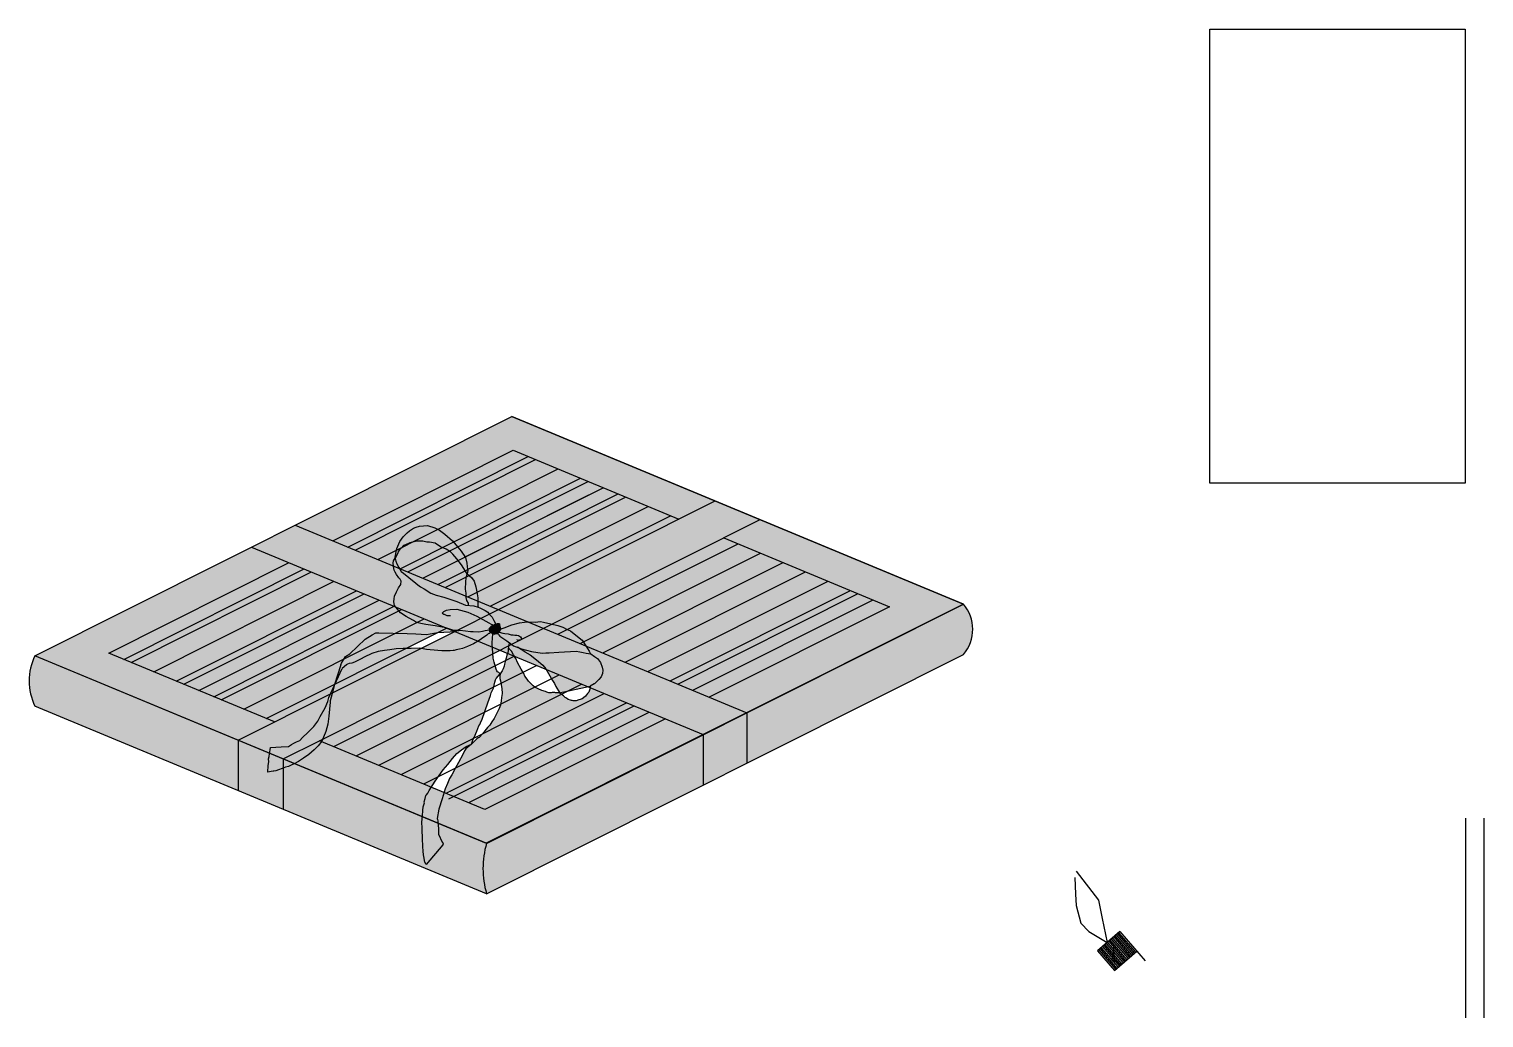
# Model space of a CAD drawing. Header units: millimetres. Extents: x -88727164121 to 1409438023, y -488056698 to 235964078476.
# Drawn here: x -109485186 to -109444581, y 8728199837 to 8728227441 of the extents above; entities that cross this region are included whole.
import ezdxf

# ---------------------------------------------------------------- set-up
doc = ezdxf.new("R2010")
doc.units = ezdxf.units.MM
doc.header["$MEASUREMENT"] = 0
picture_1 = doc.add_image_def('image1.jpeg', size_in_pixel=(736, 1308))

# ---------------------------------------------------------------- blocks, each defined once
blk = doc.blocks.new('bantik')
at = {"color": 18, "true_color": 0x000000}
for p, q in [((-26.07, 151.67), (-26.62, 151.37)), ((-25.81, 151.85), (-26.07, 151.67)), ((-25.7, 151.94), (-25.81, 151.85)), ((-24.9, 152.41), (-25.7, 151.94)), ((-23.85, 152.54), (-24.9, 152.41)), ((-22.92, 152.8), (-23.85, 152.54)), ((-22.06, 152.92), (-22.92, 152.8)), ((-21.55, 152.85), (-22.06, 152.92)), ((-20.53, 152.71), (-21.55, 152.85)), ((-19.33, 152.44), (-20.53, 152.71)), ((-17.71, 151.92), (-19.33, 152.44)), ((-28.44, 149.13), (-28.6, 148.82)), ((-28.11, 149.84), (-28.44, 149.13)), ((-27.37, 150.76), (-28.11, 149.84)), ((-26.62, 151.37), (-27.37, 150.76)), ((-5.62, 149.06), (-5.33, 149.21)), ((-5.33, 149.21), (-5.11, 149.41)), ((-5.11, 149.41), (-4.85, 149.54)), ((-4.85, 149.54), (-4.48, 149.58)), ((-4.48, 149.58), (-4.21, 149.48)), ((-4.23, 149.09), (-4.32, 149)), ((-4.15, 149.18), (-4.23, 149.09)), ((-4.21, 149.48), (-4.14, 149.38)), ((-4.12, 149.26), (-4.15, 149.18)), ((-4.14, 149.38), (-4.12, 149.26)), ((6.17, 146.63), (9.38, 150.69)), ((-28.62, 148.33), (-28.64, 147.86)), ((-28.64, 147.86), (-28.63, 147.53)), ((-28.63, 147.53), (-28.53, 147.29)), ((-28.6, 148.82), (-28.62, 148.33)), ((-28.53, 147.29), (-28.3, 146.25)), ((-18.21, 146.58), (-16.12, 147.36)), ((-16.12, 147.36), (-14.63, 147.81)), ((-14.63, 147.81), (-13.56, 148.6)), ((-13.56, 148.6), (-12.85, 148.91)), ((-8.71, 146.76), (-8.77, 146.71)), ((-8.69, 146.8), (-8.71, 146.76)), ((-8.68, 147.02), (-8.69, 146.98)), ((-8.69, 146.98), (-8.69, 146.86)), ((-8.69, 146.86), (-8.69, 146.8)), ((-8.65, 147.03), (-8.68, 147.02)), ((-8.46, 147.05), (-8.65, 147.03)), ((-8.37, 147.05), (-8.46, 147.05)), ((-8.3, 147.05), (-8.37, 147.05)), ((-8.25, 147.05), (-8.3, 147.05)), ((-8.25, 147.05), (-8, 147.25)), ((-8.23, 147.04), (-8.25, 147.05)), ((-8.22, 147.02), (-8.23, 147.04)), ((-8.09, 146.86), (-8.22, 147.02)), ((-7.96, 146.68), (-8.09, 146.86)), ((-7.61, 147.94), (-7.07, 148.24)), ((-7.07, 148.24), (-6.78, 148.41)), ((-6.78, 148.41), (-6.31, 148.67)), ((-6.31, 148.67), (-5.87, 148.87)), ((-5.87, 148.87), (-5.62, 149.06)), ((-4.57, 148.86), (-4.62, 148.89)), ((-4.52, 148.88), (-4.57, 148.86)), ((-4.4, 148.91), (-4.52, 148.88)), ((-4.32, 149), (-4.4, 148.91)), ((-2.37, 148.18), (-3.76, 147.97)), ((-28.3, 146.25), (-28.15, 146.2)), ((-28.15, 146.2), (-27.93, 146.05)), ((-27.93, 146.05), (-27.54, 145.82)), ((-27.54, 145.82), (-26.91, 145.59)), ((-26.91, 145.59), (-26.63, 145.49)), ((-26.63, 145.49), (-26.17, 145.34)), ((-26.17, 145.34), (-25.72, 145.38)), ((-25.72, 145.38), (-24.59, 145.39)), ((-24.59, 145.39), (-23.17, 145.4)), ((-23.17, 145.4), (-22.7, 145.4)), ((-22.7, 145.4), (-22.2, 145.41)), ((-22.2, 145.41), (-21.54, 145.56)), ((-21.54, 145.56), (-20.23, 145.69)), ((-20.23, 145.69), (-19.35, 146)), ((-19.35, 146), (-18.21, 146.58)), ((-9.25, 144.81), (-9.63, 143.8)), ((-9.14, 145.27), (-9.25, 144.81)), ((-8.89, 146.3), (-9.14, 145.27)), ((-8.83, 146.61), (-8.89, 146.3)), ((-8.77, 146.71), (-8.83, 146.61)), ((-7.26, 145.75), (-7.96, 146.68)), ((-6.8, 145.26), (-7.26, 145.75)), ((-5.68, 144.08), (-6.8, 145.26)), ((-15.29, 141.48), (-13.8, 142.9)), ((-13.8, 142.9), (-12.84, 143.98)), ((-10.5, 142.09), (-10.8, 141.71)), ((-10.08, 142.88), (-10.5, 142.09)), ((-9.87, 143.31), (-10.08, 142.88)), ((-9.63, 143.8), (-9.87, 143.31)), ((-5.14, 143.71), (-5.68, 144.08)), ((-4.16, 143.04), (-5.14, 143.71)), ((-3.17, 141.84), (-3.19, 142.85)), ((-17.86, 139.08), (-16.46, 140.12)), ((-16.46, 140.12), (-15.29, 141.48)), ((-12.84, 139.64), (-13.39, 139.24)), ((-12.21, 140.18), (-12.84, 139.64)), ((-11.81, 140.54), (-12.21, 140.18)), ((-11.48, 140.85), (-11.81, 140.54)), ((-11.35, 141), (-11.48, 140.85)), ((-11.17, 141.24), (-11.35, 141)), ((-10.8, 141.71), (-11.17, 141.24)), ((-22.63, 135.34), (-19, 138.19)), ((-19, 138.19), (-17.86, 139.08)), ((-15.87, 137.68), (-16.93, 136.77)), ((-14.9, 138.2), (-15.87, 137.68)), ((-13.39, 139.24), (-14.9, 138.2)), ((-23.23, 134.39), (-22.98, 135.01)), ((-22.98, 135.01), (-22.63, 135.34)), ((-18.78, 135.12), (-19.47, 134.38)), ((-17.91, 135.93), (-18.78, 135.12)), ((-16.93, 136.77), (-17.91, 135.93)), ((-24.05, 129.7), (-23.66, 133.11)), ((-23.66, 133.11), (-23.23, 134.39)), ((-20.73, 132.96), (-21.3, 132.02)), ((-20.06, 133.75), (-20.73, 132.96)), ((-19.47, 134.38), (-20.06, 133.75)), ((-22.13, 130.25), (-22.3, 129.79)), ((-21.93, 130.78), (-22.13, 130.25)), ((-21.3, 132.02), (-21.93, 130.78)), ((-24.31, 128.88), (-24.05, 129.7)), ((-24.11, 127.64), (-24.31, 128.88)), ((-23.35, 127.98), (-23.48, 127.05)), ((-23.33, 128.04), (-23.35, 127.98)), ((-23.27, 128.14), (-23.33, 128.04)), ((-23.09, 128.42), (-23.27, 128.14)), ((-22.82, 128.76), (-23.09, 128.42)), ((-22.61, 129.14), (-22.82, 128.76)), ((-22.3, 129.79), (-22.61, 129.14)), ((-24.03, 127.41), (-24.11, 127.64)), ((-24.03, 127.41), (-22.77, 124.28)), ((-22.12, 122.04), (-23.48, 127.05)), ((-22.77, 124.28), (-22.19, 123.06)), ((-22.19, 123.06), (-22.13, 122.92)), ((-22.13, 122.92), (-21.61, 121.8)), ((-21.84, 121.46), (-22.12, 122.04)), ((-21.52, 120.38), (-21.84, 121.46)), ((-21.61, 121.8), (-21.51, 121.66)), ((-21.51, 121.66), (-21.47, 121.59)), ((-21.47, 121.59), (-20.18, 119.69)), ((-21.22, 118.81), (-21.52, 120.38)), ((-21.03, 117.93), (-21.22, 118.81)), ((-20.18, 119.69), (-19.47, 118.65)), ((-19.47, 118.65), (-18.93, 117.49)), ((-21.11, 115.52), (-20.99, 116.86)), ((-20.99, 116.86), (-21.03, 117.93)), ((-18.93, 117.49), (-18.46, 115.87)), ((-21.55, 113.13), (-21.28, 113.66)), ((-21.28, 113.66), (-21.22, 114.31)), ((-21.22, 114.31), (-21.11, 115.52)), ((-18.5, 114), (-18.69, 112.82)), ((-18.41, 114.89), (-18.5, 114)), ((-18.46, 115.87), (-18.41, 114.89)), ((-22.95, 110.92), (-22.09, 111.73)), ((-22.09, 111.73), (-21.89, 112.31)), ((-21.89, 112.31), (-21.74, 112.73)), ((-21.74, 112.73), (-21.55, 113.13)), ((-18.99, 111.84), (-19.25, 110.88)), ((-18.69, 112.82), (-18.99, 111.84)), ((-24.21, 109.73), (-22.95, 110.92)), ((-24, 109.4), (-24.21, 109.73)), ((-23.67, 108.86), (-24, 109.4)), ((-23.42, 108.49), (-23.67, 108.86)), ((-19.96, 109.22), (-20.28, 108.83)), ((-19.76, 109.78), (-19.96, 109.22)), ((-19.55, 110.17), (-19.76, 109.78)), ((-19.25, 110.88), (-19.55, 110.17)), ((-23.27, 108.11), (-23.42, 108.49)), ((-22.92, 107.8), (-23.27, 108.11)), ((-22.62, 107.25), (-22.92, 107.8)), ((-21.97, 106.38), (-22.62, 107.25)), ((-21.62, 106.78), (-21.97, 106.38)), ((-21.38, 107.05), (-21.62, 106.78)), ((-21.31, 107.14), (-21.38, 107.05)), ((-21.12, 107.36), (-21.31, 107.14)), ((-20.89, 107.75), (-21.12, 107.36)), ((-20.57, 108.33), (-20.89, 107.75)), ((-20.28, 108.83), (-20.57, 108.33))]:
    blk.add_line(p, q, dxfattribs=at)
for points in [[(-9.1, 147.17), (-9.51, 146.67), (-9.81, 146.31), (-10.19, 145.85), (-10.9, 145.29), (-11.24, 145.03), (-11.95, 144.6), (-12.75, 144.06), (-13.46, 143.44), (-14.73, 142.95), (-16.32, 142.08), (-17.6, 141.27), (-18.33, 140.9), (-18.99, 140.56), (-19.56, 140.46), (-20.31, 140.33), (-20.89, 140.22), (-21.99, 140.12), (-23.5, 140.39), (-23.96, 140.75), (-24.23, 141.19), (-24.44, 141.56), (-24.65, 142.32), (-24.84, 143.01), (-24.88, 143.7), (-25.16, 144.13), (-25.39, 144.23), (-25.52, 144.29), (-25.82, 144.32), (-26.49, 144.46), (-26.88, 144.59), (-27.19, 144.79), (-27.46, 144.95), (-27.7, 145.19), (-28.07, 145.54), (-28.25, 145.89), (-28.29, 146.18), (-28.3, 146.25), (-29.14, 147.77), (-29.48, 148.94), (-29.57, 149.88), (-29.47, 150.8), (-29.39, 151.26), (-29.16, 152.04), (-28.94, 152.47), (-28.59, 152.91), (-27.69, 153.84), (-26.52, 154.3), (-25.69, 154.5), (-24.62, 154.57), (-22.99, 154.53), (-21.67, 154.29), (-20.82, 154.13), (-19.62, 153.75), (-18.85, 153.21), (-18.44, 152.82), (-18.13, 152.53), (-17.97, 152.37), (-17.71, 151.92), (-16.79, 151.93), (-16.07, 151.73), (-15.24, 151.19), (-14.62, 150.69), (-13.87, 150.02), (-13.55, 149.65), (-13.28, 149.34), (-13.02, 149.04), (-12.85, 148.91), (-12.58, 149), (-12.13, 149.1), (-11.65, 149.18), (-11.15, 149.26), (-10.74, 149.14), (-10.28, 149.1), (-10.06, 149.08), (-9.75, 148.97), (-9.51, 148.86), (-9.11, 148.69), (-8.95, 148.54), (-8.93, 148.65), (-8.78, 148.83), (-8.7, 148.91), (-8.56, 149), (-8.45, 149), (-8.32, 148.89), (-8, 148.64), (-7.85, 148.53), (-7.8, 148.5), (-7.76, 148.48), (-7.73, 148.48), (-7.62, 148.74), (-7.47, 148.99), (-6.8, 150.2), (-6.07, 151.26), (-5.49, 151.86), (-5.01, 152.34), (-4.2, 152.95), (-3.61, 153.59), (-3.16, 153.82), (-2.05, 154.37), (-0.99, 154.91), (-0.17, 155.2), (0.57, 155.38), (1.16, 155.53), (2.61, 155.57), (3.59, 155.59), (4.63, 155.26), (5.58, 154.95), (5.82, 154.84), (5.92, 154.79), (6.06, 154.77), (6.82, 154.84), (7.43, 154.9), (8.2, 154.7), (8.91, 154.3), (9.27, 154), (9.58, 153.56), (9.77, 152.99), (9.75, 152.42), (9.74, 152.02), (9.68, 151.8), (9.69, 151.63), (9.69, 151.56), (9.68, 151.54), (9.68, 151.52), (9.64, 151.43), (9.62, 151.37), (9.38, 150.69), (9.45, 150.53), (9.61, 150.27), (9.7, 150.13), (9.79, 149.78), (9.81, 149.49), (9.81, 148.92), (9.75, 148.54), (9.66, 148.27), (9.5, 147.97), (9.4, 147.79), (9.11, 147.39), (8.77, 147.1), (8.63, 147), (8.52, 146.91), (8.36, 146.87), (7.99, 146.74), (7.65, 146.7), (7.43, 146.68), (7.04, 146.66), (6.78, 146.69), (6.43, 146.67), (6.31, 146.66), (6.21, 146.68), (6.13, 146.58), (6.01, 146.49), (5.87, 146.37), (5.73, 146.26), (5.61, 146.2), (5.51, 146.12), (5.29, 145.92), (5.15, 145.78), (5.03, 145.66), (4.86, 145.54), (4.58, 145.42), (4.33, 145.34), (3.8, 145.09), (3.17, 144.92), (2.55, 144.81), (2.18, 144.79), (1.66, 144.84), (1.14, 144.87), (0.74, 144.98), (0.16, 145.13), (-0.25, 145.33), (-0.73, 145.52), (-1.05, 145.62), (-2.17, 146.08), (-2.83, 146.41), (-3.48, 146.62), (-4.12, 146.83), (-4.57, 146.93), (-4.61, 146.94), (-4.63, 146.94), (-4.65, 146.93), (-4.68, 146.89), (-4.72, 146.88), (-4.74, 146.83), (-4.71, 146.77), (-4.6, 146.58), (-4.41, 146.25), (-4.25, 145.88), (-4.04, 145.41), (-3.83, 144.93), (-3.63, 144.52), (-3.48, 144.22), (-3.31, 143.77), (-3.24, 143.44), (-3.19, 142.85), (-2.98, 142.54), (-2.9, 142.41), (-2.8, 142.3), (-2.71, 142.21), (-2.42, 141.99), (-1.43, 141.2), (-0.87, 140.62), (-0.53, 140.05), (-0.25, 139.59), (0.13, 138.97), (0.29, 138.41), (0.51, 137.7), (0.73, 136.64), (0.81, 135.99), (0.88, 135.38), (0.86, 134.81), (0.86, 133.5), (0.83, 132.73), (0.76, 132.54), (0.7, 132.3), (0.57, 131.06), (0.38, 129.89), (0.4, 129.51), (0.56, 128.89), (0.84, 127.44), (1.05, 126.35), (1.28, 125.19), (1.41, 124.51), (1.68, 123.66), (1.94, 122.76), (2.63, 121.18), (3.26, 119.56), (4.01, 118.22), (4.16, 118.09), (4.35, 118.01), (4.77, 117.59), (5.33, 116.96), (5.84, 116.39), (7.12, 115.78), (7.39, 115.71), (7.46, 115.69), (7.43, 115.57), (7.46, 115.49), (7.46, 111.3)], [(-7.53, 147.61), (-7.13, 147.55), (-5.76, 147.65), (-4.76, 147.72), (-4.41, 147.75), (-3.1, 148.19), (-2.36, 148.53), (-1.56, 148.91), (-0.09, 149.82), (0.35, 150.21), (0.78, 150.59), (1.89, 151.66), (3.97, 153.58), (4.5, 153.88), (4.96, 154.14), (5.4, 154.39), (6.06, 154.77)], [(-17.71, 151.92), (-17.64, 151.68), (-17.55, 151.46), (-17.43, 151.27), (-17.09, 150.72), (-16.35, 149.77), (-15.86, 149.32), (-15.42, 148.82), (-14.99, 148.52), (-14.56, 148.35), (-14.28, 148.07)], [(-15.4, 144.94), (-15.66, 144.74), (-15.85, 144.6), (-16.29, 144.46), (-16.39, 144.42), (-16.56, 144.37), (-16.73, 144.42), (-16.67, 144.77), (-16.49, 145.23), (-16.12, 145.69), (-15.32, 146.4), (-13.64, 147.16), (-12.1, 147.6), (-11.01, 147.82), (-9.87, 148.05), (-9.49, 148.12), (-9.31, 148.16), (-9.15, 148)], [(-9.15, 148), (-9.2, 147.74), (-9.26, 147.38), (-9.18, 147.2), (-9.1, 147.17), (-8.89, 147.04), (-8.68, 147.02)], [(-9.15, 148), (-8.95, 148.54)], [(-7.76, 148.48), (-7.61, 147.94), (-7.63, 147.71), (-7.7, 147.57), (-7.81, 147.43), (-7.95, 147.34), (-7.98, 147.27), (-8, 147.25)], [(-4.73, 146.85), (-5.26, 147.69)], [(-2.37, 148.18), (-1.42, 148.33), (-0.1, 148.37), (1.27, 148.4), (2, 148.22), (2.84, 147.94), (4.07, 147.45), (4.63, 147.28), (5.11, 147.07), (6.21, 146.68)], [(-3.19, 142.85), (-3.47, 142.86), (-3.58, 142.85), (-3.72, 142.84), (-3.87, 142.88), (-4.16, 143.04)], [(7.46, 111.3), (7.46, 111.3), (7, 111.46), (6.77, 111.64), (6.5, 111.9), (6.11, 112.23), (5.68, 112.68), (5.13, 113.22), (4.99, 113.36), (4.41, 114.01), (3.12, 115.43), (2.48, 116.14), (1.88, 117.02), (1.39, 117.73), (1.05, 118.23), (0.8, 118.81), (0.68, 118.94), (0.43, 119.46), (0.21, 119.93), (0.19, 120.05), (0.21, 120.38), (0.12, 120.87), (0.01, 121.6), (-0.05, 121.95), (-0.14, 122.66), (-0.21, 123.8), (-0.28, 124.93), (-0.29, 126.08), (-0.31, 127.27), (-0.32, 128.38), (-0.07, 129.31), (0.15, 130.23), (0.57, 131.06), (0.25, 131.84), (0.2, 132.18), (-0.13, 133.24), (-0.39, 134.12), (-0.47, 134.4), (-0.53, 134.68), (-0.73, 135.31), (-1.71, 137.95), (-2.13, 139.1), (-2.3, 139.55), (-2.52, 140.34), (-2.98, 141.26), (-3.1, 141.6), (-3.17, 141.84)]]:
    blk.add_lwpolyline(points, dxfattribs=at)
blk = doc.blocks.new('bant1')
h = blk.add_hatch(color=256)
h.dxf.hatch_style = 1
h.set_gradient(color1=(242, 103, 34), color2=(248, 153, 30), name='INVCURVED')
h.paths.add_polyline_path([(54.34, 1.57), (53.52, 1.69), (52.57, 1.79), (52.44, 1.79), (51.01, 1.57), (48.96, 1.43), (47.19, 1.14), (45.44, 1.23), (44, 1.27), (39.39, 1.41), (38.91, 1.38), (38.32, 1.07), (37.17, 0.35), (34.69, -2.01), (33.97, -2.48), (33.32, -3.56), (33.24, -3.79), (32.21, -7), (32.16, -7.2), (33.43, -4.42), (34.18, -3.74), (34.61, -3.62), (35.03, -3.52), (35.43, -3.37), (36.1, -3.07), (36.52, -2.82), (37.01, -2.54), (38.29, -2), (39.33, -1.64), (40.34, -1.45), (41.2, -1.35), (42.2, -1.22), (43.39, -1.15), (44.68, -1.14), (46.08, -1.12), (47.16, -1.34), (48.99, -1.51), (49.66, -1.55), (50.49, -1.54), (51.03, -1.51), (51.48, -1.49), (51.68, -1.46), (51.97, -1.39), (52.55, -1.26), (53.03, -1.16), (53.86, -0.83), (54.3, -0.64), (54.8, -0.41), (55.73, 0.12), (56.11, 0.41), (56.96, 1.04), (57.25, 1.27), (57.4, 1.28), (57.43, 1.3), (57.47, 1.34), (57.57, 1.47), (57.43, 1.61), (57.35, 1.84), (56.72, 1.72), (56.26, 1.64), (55.67, 1.52), (54.77, 1.55)])
h.paths.add_polyline_path([(58.35, 2.79), (58.32, 3.02), (58, 3.64), (57.84, 3.92), (57.68, 4.08), (57.35, 4.4), (57.12, 4.76), (56.69, 5.01), (56.26, 5.26), (55.85, 5.48), (55.59, 5.58), (54.84, 5.79), (53.51, 5.87), (52.09, 6.48), (49.97, 7.22), (48.73, 7.5), (47.85, 7.82), (46.76, 8.57), (46.16, 8.87), (45.77, 9.19), (45.41, 9.48), (44.31, 10.38), (43.44, 11.1), (43.07, 11.36), (42.81, 11.77), (42.66, 12.02), (42.32, 12.61), (42.16, 13.03), (42.1, 13.29), (42.01, 13.42), (41.83, 13.12), (41.74, 12.73), (41.79, 12.22), (41.83, 11.89), (41.93, 11.59), (42.04, 11.24), (42.26, 10.89), (42.68, 10.35), (42.9, 10.14), (42.96, 10.01), (43.07, 9.78), (43.01, 9.28), (42.6, 8.72), (42.3, 8.07), (41.97, 7.35), (41.91, 6.93), (41.83, 6.41), (41.95, 5.84), (42.94, 4.68), (43.84, 4.05), (44.37, 3.76), (45.02, 3.38), (45.53, 3.09), (46.25, 2.93), (47.05, 2.75), (48.55, 2.55), (50.32, 2.2), (51.62, 1.77), (52.57, 1.79), (53.52, 1.69), (54.34, 1.57), (54.77, 1.55), (55.67, 1.52), (56.26, 1.64), (56.72, 1.72), (57.29, 1.83), (57.37, 2.1), (57.64, 2.34), (57.84, 2.51)])
h.paths.add_polyline_path([(47.34, 18.86), (46.05, 18.73), (45.5, 18.61), (45.05, 18.42), (44.38, 17.97), (44.02, 17.67), (43.37, 17.02), (42.82, 16.25), (42.34, 15.12), (42.01, 13.42), (42.5, 14.36), (42.58, 14.61), (42.78, 14.87), (43.1, 15.22), (43.43, 15.58), (43.75, 15.73), (44.46, 16.06), (45.62, 16.29), (46.58, 16.28), (47.2, 16.16), (47.52, 16.13), (47.65, 16.13), (48.56, 15.98), (49.46, 15.4), (50.34, 15.01), (51.08, 14.56), (51.42, 14.18), (52.12, 13.41), (52.87, 12.44), (53.78, 11.01), (53.87, 11.51), (53.85, 11.74), (53.8, 12.16), (53.73, 12.72), (53.48, 13.64), (52.8, 14.7), (52.25, 15.36), (51.39, 16.39), (50.17, 17.46), (49.29, 18.09), (48.53, 18.47)])
h.paths.add_polyline_path([(53.54, 7.83), (53.56, 7.16), (53.69, 6.65), (53.92, 6.24), (53.95, 5.85), (54.84, 5.79), (55.59, 5.58), (55.54, 5.79), (55.53, 6.18), (55.53, 6.6), (55.51, 7.08), (55.36, 8.08), (55.21, 8.86), (54.92, 9.8), (54.5, 10.42), (53.78, 11.01), (53.68, 10.77), (53.61, 10.55), (53.57, 10.32), (53.49, 9.68), (53.44, 8.48)], flags=17)
h.paths.add_polyline_path([(61.23, 1.07), (61.56, 1), (62.04, 1.01), (62.44, 0.74), (62.63, 0.43), (62.5, 0.23), (62.32, 0.2), (62.2, 0.19), (61.95, 0.15), (61.92, 0.24), (62.08, 0.17), (62.45, 0.22), (62.52, 0.26), (62.58, 0.36), (62.59, 0.49), (62.44, 0.74), (62.14, 0.94), (61.86, 1.01), (61.56, 1), (61.23, 1.07), (60.93, 1.08), (60.47, 1.21), (59.93, 1.31), (59.6, 1.37), (59, 1.48), (58.77, 1.25), (59.11, 0.88), (60.23, 0.07), (61.04, -0.51), (61.33, -0.71), (62.62, -1.22), (63.41, -1.42), (64.26, -1.65), (65.97, -1.89), (66.56, -1.87), (67.14, -1.85), (68.67, -1.74), (71.5, -1.59), (72.1, -1.7), (72.62, -1.8), (73.12, -1.89), (73.81, -2.01), (73.62, -1.57), (73.09, -0.73), (72.5, 0.2), (71.73, 0.8), (70.6, 1.7), (70.04, 1.97), (69.35, 2.3), (68.54, 2.59), (67.38, 2.87), (66.18, 3.15), (65.69, 3.27), (64.82, 3.15), (63.81, 3.2), (63.13, 3.13), (62.3, 3.05), (61.07, 2.7), (59.77, 2.2), (59.5, 2.1), (59.21, 1.96), (59, 1.48), (59.6, 1.37), (59.93, 1.31), (60.47, 1.21), (60.93, 1.08)])
h.paths.add_polyline_path([(66.56, -4.45), (66.11, -3.85), (65.04, -3), (64, -2.18), (63.17, -1.69), (61.97, -0.96), (61.33, -0.71), (61.04, -0.51), (60.64, -0.22), (60.51, -1.2), (60.61, -1.13), (60.97, -1.6), (61.32, -2.17), (61.69, -2.76), (61.98, -3.43), (62.55, -4.49), (62.73, -4.78), (62.98, -5.23), (63.16, -5.65), (63.51, -6.13), (63.76, -6.48), (64.13, -6.83), (64.5, -7.21), (64.79, -7.43), (65.35, -7.75), (65.94, -8.01), (66.5, -8.16), (66.74, -8.26), (67.04, -8.35), (67.25, -8.36), (67.42, -8.35), (67.61, -8.32), (68, -8.31), (68.17, -8.35), (68.35, -8.35), (68.81, -8.33), (68.21, -7.33), (67.98, -6.86), (67.66, -6.37), (67.02, -5.2)])
h.paths.add_polyline_path([(71.05, -9.65), (71.49, -9.64), (71.97, -9.52), (72.17, -9.44), (72.47, -9.32), (72.71, -9.17), (73.01, -8.91), (73.37, -8.47), (73.54, -8.24), (73.7, -7.91), (73.72, -7.75), (73.78, -7.29), (68.81, -8.33), (68.81, -8.33), (68.87, -8.41), (69.25, -8.69), (69.43, -8.88), (69.74, -9.12), (69.93, -9.24), (70.21, -9.43), (70.78, -9.63)])
h.paths.add_polyline_path([(59.31, -9.65), (59.39, -9.12), (59.49, -8.46), (59.43, -7.65), (59.18, -6.41), (59.06, -5.89), (59.09, -5.63), (59.14, -5.26), (58.51, -6.05), (58.4, -6.28), (58.27, -6.62), (58.04, -7.62), (57.71, -8.37), (57.55, -8.82), (57.14, -9.97), (56.19, -12.63), (55.95, -13.24), (55.82, -13.5), (55.7, -13.76), (55.34, -14.6), (54.91, -15.62), (54.73, -15.93), (54.48, -16.72), (55.47, -15.76), (55.74, -15.61), (56.26, -15.03), (57.1, -14.03), (57.48, -13.6), (57.82, -13.09), (58.17, -12.54), (58.68, -11.59), (58.97, -10.9), (59.2, -10.36)])
h.paths.add_polyline_path([(47.36, -24.7), (47.14, -24.94), (47.07, -25.05), (46.95, -25.55), (46.81, -26.11), (46.82, -26.29), (46.64, -26.89), (46.58, -27.5), (46.5, -28.35), (46.4, -29.42), (46.44, -30.37), (46.52, -32.29), (46.54, -33.15), (46.56, -33.35), (46.64, -34.12), (46.69, -34.74), (46.77, -35.25), (46.82, -35.61), (46.88, -35.9), (47.13, -36.32), (49.81, -33.1), (49.88, -32.87), (49.73, -32.66), (49.14, -31.37), (49.11, -30.61), (49.08, -29.77), (49.03, -29.17), (48.89, -28.9), (49.19, -27.29), (49.74, -25.63), (50.22, -23.98), (50.6, -23.12), (50.93, -22.3), (51.27, -21.69), (51.83, -20.66), (52.37, -19.68), (53.08, -18.39), (53.36, -17.81), (53.58, -17.5), (54.48, -16.72), (53.62, -17.1), (52.86, -17.66), (52.08, -18.21), (51.38, -19.08), (50.63, -20), (49.91, -20.89), (49.24, -21.81), (48.56, -22.72), (48.17, -23.33), (47.99, -23.63), (47.61, -24.27)])
at = {"true_color": 0xcd6928}
h = blk.add_hatch(color=32, dxfattribs=at)
h.dxf.hatch_style = 1
h.paths.add_polyline_path([(42.82, 16.25), (42.34, 15.12), (42.01, 13.42), (42.5, 14.36), (42.58, 14.61), (42.78, 14.87), (43.1, 15.22), (43.43, 15.58), (43.75, 15.73), (44.46, 16.06), (45.62, 16.29), (46.58, 16.28), (47.2, 16.16), (47.52, 16.13), (47.65, 16.13), (48.56, 15.98), (49.46, 15.4), (50.34, 15.01), (51.08, 14.56), (51.42, 14.18), (52.12, 13.41), (52.87, 12.44), (53.78, 11.01), (53.87, 11.51), (53.85, 11.74), (53.8, 12.16), (53.73, 12.72), (53.48, 13.64), (52.8, 14.7), (52.25, 15.36), (51.39, 16.39), (50.17, 17.46), (49.29, 18.09), (48.53, 18.47), (47.34, 18.86), (46.05, 18.73), (45.5, 18.61), (45.05, 18.42), (44.38, 17.97), (44.02, 17.67), (43.37, 17.02)])
at = {"true_color": 0xf26722}
h = blk.add_hatch(color=30, dxfattribs=at)
h.dxf.hatch_style = 1
h.paths.add_polyline_path([(59.15, 2.27), (59.01, 2.85), (58.94, 2.9), (58.78, 2.92), (58.67, 2.91), (58.43, 2.87), (58.35, 2.79), (57.84, 2.51), (57.64, 2.34), (57.37, 2.1), (57.32, 1.93), (57.43, 1.61), (57.54, 1.5), (57.97, 1.21), (58.25, 1.2), (58.28, 1.21), (58.35, 1.23), (58.51, 1.22), (58.69, 1.25), (58.83, 1.32), (59, 1.48), (59.22, 1.97)])
at = {"rotation": 320.2143041761614}
blk.add_blockref('bantik', (-29.83, -117.07), dxfattribs=at)

msp = doc.modelspace()

# ---------------------------------------------------------------- hatches: boundary and pattern name
h = msp.add_hatch(color=256)
h.dxf.hatch_style = 1
h.set_gradient(color1=(173, 221, 247), name='INVCYLINDER')
h.paths.add_polyline_path([(-109474593.3, 8728205414.8), (-109474583.4, 8728205518.4), (-109474559.2, 8728205599.7), (-109477813.3, 8728206951.6), (-109477927.4, 8728206875.9), (-109478067.8, 8728206778.5), (-109478093.1, 8728206765.3), (-109478093.1, 8728205660.6), (-109474576.5, 8728204199.6), (-109474582.6, 8728204278), (-109474596.1, 8728204410.2), (-109474599.5, 8728204443.7), (-109474603.4, 8728204592.6), (-109474617.4, 8728204921.8), (-109474624.3, 8728205085.2), (-109474607.4, 8728205268.1)])
h.paths.add_polyline_path([(-109474158.9, 8728206362.4), (-109477080.1, 8728207576), (-109477382.3, 8728207424.4), (-109477414.9, 8728207350.1), (-109477515.9, 8728207215.4), (-109477626.5, 8728207106.7), (-109477781.7, 8728206972.5), (-109477813.3, 8728206951.6), (-109474559.2, 8728205599.7), (-109474552.4, 8728205622.5), (-109474553.5, 8728205652.8), (-109474529.9, 8728205748.1), (-109474508.5, 8728205834.5), (-109474497.3, 8728205852.6), (-109474459.2, 8728205894.5), (-109474416.4, 8728205968.5), (-109474351.5, 8728206077.3), (-109474320.5, 8728206129.3), (-109474253.7, 8728206233.5)])
h.paths.add_polyline_path([(-109466371, 8728206337.8), (-109466371, 8728207745), (-109472419.1, 8728204710.6, 0.1409073), (-109472419.1, 8728203303.4)])
h.paths.add_polyline_path([(-109466377.1, 8728207747.6), (-109467424.3, 8728208182.6), (-109472463.7, 8728205658.2), (-109473872.1, 8728206243.3), (-109473903.6, 8728206165.5), (-109473969.6, 8728206017.7), (-109474051.9, 8728205734.5), (-109474146.2, 8728205450), (-109474150, 8728205429.6), (-109472430.4, 8728204715.2)])
h.paths.add_polyline_path([(-109472419.1, 8728204710.6), (-109474150, 8728205429.6), (-109474194.2, 8728205191.3), (-109474188.9, 8728205157.9), (-109474173, 8728205127.9), (-109474163.6, 8728205024.8), (-109474158.7, 8728204880.8), (-109474154.3, 8728204749.4), (-109474052.9, 8728204528.5), (-109474024.4, 8728204489.7), (-109474017.4, 8728204480.1), (-109474034.4, 8728204467.7), (-109474039.2, 8728204452.5), (-109474333.8, 8728204098.8), (-109472419.1, 8728203303.4, -0.1409073)])
h.paths.add_polyline_path([(-109479349, 8728207589.5), (-109485023, 8728209946.8, 0.2322831), (-109485023, 8728208539.5), (-109479349, 8728206182.3)])
h.paths.add_polyline_path([(-109482963.4, 8728210020.2), (-109477928.3, 8728212546.4), (-109478974.9, 8728212981.2), (-109485023, 8728209946.8), (-109479349, 8728207589.5), (-109478336, 8728208097.8)])
h.paths.add_polyline_path([(-109471677.5, 8728215682.6), (-109467050.2, 8728213760.2), (-109466037.2, 8728214268.4), (-109471711.1, 8728216625.6), (-109477759.3, 8728213591.1), (-109476712.7, 8728213156.3)])
h.paths.add_polyline_path([(-109464781.2, 8728213746.6), (-109465794.2, 8728213238.4), (-109461168.3, 8728211316.6), (-109466207.7, 8728208792.1), (-109465160.5, 8728208357.1), (-109459107.2, 8728211389.4)])
h.paths.add_polyline_path([(-109459107.2, 8728209982.2, 0.3674795), (-109459107.2, 8728211389.4), (-109465155.4, 8728208354.9), (-109465155.4, 8728206947.7)])
at = {"true_color": 0x136734}
h = msp.add_hatch(color=116, dxfattribs=at)
h.dxf.hatch_style = 1
h.paths.add_polyline_path([(-109471258.9, 8728215508.6), (-109471677.5, 8728215682.6), (-109476712.7, 8728213156.3), (-109476294, 8728212982.4)])
h.paths.add_polyline_path([(-109477509.6, 8728212372.5), (-109477928.3, 8728212546.4), (-109482963.4, 8728210020.2), (-109482544.7, 8728209846.3)])
h = msp.add_hatch(color=6)
h.dxf.hatch_style = 1
h.paths.add_polyline_path([(-109471049.5, 8728215421.7), (-109471258.9, 8728215508.6), (-109476294, 8728212982.4), (-109476084.7, 8728212895.4)])
h.paths.add_polyline_path([(-109477300.3, 8728212285.5), (-109477509.6, 8728212372.5), (-109482544.7, 8728209846.3), (-109482335.4, 8728209759.3)])
at = {"true_color": 0x939598}
h = msp.add_hatch(color=252, dxfattribs=at)
h.dxf.hatch_style = 1
h.paths.add_polyline_path([(-109476672.3, 8728212024.7), (-109477300.3, 8728212285.5), (-109482335.4, 8728209759.3), (-109481707.4, 8728209498.4)])
h.paths.add_polyline_path([(-109470421.6, 8728215160.8), (-109471049.5, 8728215421.7), (-109476084.7, 8728212895.4), (-109475456.7, 8728212634.5)])
at = {"true_color": 0xf8991e}
h = msp.add_hatch(color=30, dxfattribs=at)
h.dxf.hatch_style = 1
h.paths.add_polyline_path([(-109476044.3, 8728211763.8), (-109476672.3, 8728212024.7), (-109481707.4, 8728209498.4), (-109481079.5, 8728209237.5)])
h.paths.add_polyline_path([(-109469793.6, 8728214899.9), (-109470421.6, 8728215160.8), (-109475456.7, 8728212634.5), (-109474828.7, 8728212373.7)])
at = {"true_color": 0xc8c92d}
h = msp.add_hatch(color=52, dxfattribs=at)
h.dxf.hatch_style = 1
h.paths.add_polyline_path([(-109475835, 8728211676.8), (-109476044.3, 8728211763.8), (-109481079.5, 8728209237.5), (-109480870.1, 8728209150.6)])
h.paths.add_polyline_path([(-109469584.3, 8728214812.9), (-109469793.6, 8728214899.9), (-109474828.7, 8728212373.7), (-109474619.4, 8728212286.7)])
at = {"true_color": 0x2776bb}
h = msp.add_hatch(color=152, dxfattribs=at)
h.dxf.hatch_style = 1
h.paths.add_polyline_path([(-109475416.4, 8728211502.9), (-109475835, 8728211676.8), (-109480870.1, 8728209150.6), (-109480451.5, 8728208976.6)])
h.paths.add_polyline_path([(-109469165.6, 8728214639), (-109469584.3, 8728214812.9), (-109474619.4, 8728212286.7), (-109474200.8, 8728212112.8)])
at = {"true_color": 0x636466}
h = msp.add_hatch(color=251, dxfattribs=at)
h.dxf.hatch_style = 1
h.paths.add_polyline_path([(-109474788.4, 8728211242), (-109474997.7, 8728211329), (-109480032.8, 8728208802.7), (-109479823.5, 8728208715.8)])
h.paths.add_polyline_path([(-109468537.7, 8728214378.1), (-109468747, 8728214465.1), (-109473782.1, 8728211938.9), (-109473572.8, 8728211851.9)])
at = {"true_color": 0x136734}
h = msp.add_hatch(color=116, dxfattribs=at)
h.dxf.hatch_style = 1
h.paths.add_polyline_path([(-109474160.4, 8728210981.1), (-109474788.4, 8728211242), (-109479823.5, 8728208715.8), (-109479195.6, 8728208454.9)])
h.paths.add_polyline_path([(-109467909.7, 8728214117.2), (-109468537.7, 8728214378.1), (-109473572.8, 8728211851.9), (-109472944.8, 8728211591)])
h = msp.add_hatch(color=6)
h.dxf.hatch_style = 1
h.paths.add_polyline_path([(-109468747, 8728214465.1), (-109469165.6, 8728214639), (-109474200.8, 8728212112.8), (-109473782.1, 8728211938.9)])
at = {"true_color": 0xf8991e}
h = msp.add_hatch(color=30, dxfattribs=at)
h.dxf.hatch_style = 1
h.paths.add_polyline_path([(-109477759.3, 8728213591.1), (-109478974.9, 8728212981.2), (-109473300.9, 8728210624), (-109472085.3, 8728211233.9)])
h.paths.add_polyline_path([(-109464781.2, 8728213746.6), (-109466037.2, 8728214268.4), (-109472085.3, 8728211233.9), (-109470829.3, 8728210712.1)])
h.paths.add_polyline_path([(-109472044.9, 8728210102.3), (-109473300.9, 8728210624), (-109479349, 8728207589.5), (-109478093.1, 8728207067.8), (-109477080.1, 8728207576)])
h.paths.add_polyline_path([(-109470829.3, 8728210712.1), (-109472044.9, 8728210102.3), (-109466377.1, 8728207747.6), (-109465160.5, 8728208357.1)])
h.paths.add_polyline_path([(-109478093.1, 8728207067.8), (-109479349, 8728207589.5), (-109479349, 8728206182.3), (-109478093.1, 8728205660.6)])
h.paths.add_polyline_path([(-109465155.4, 8728208354.9), (-109466371, 8728207745), (-109466371, 8728206337.8), (-109465155.4, 8728206947.7)])
at = {"true_color": 0x2776bb}
h = msp.add_hatch(color=152, dxfattribs=at)
h.dxf.hatch_style = 1
h.paths.add_polyline_path([(-109467281.7, 8728213856.4), (-109467909.7, 8728214117.2), (-109472944.8, 8728211591), (-109472316.8, 8728211330.1)])
h.paths.add_polyline_path([(-109473532.4, 8728210720.2), (-109474160.4, 8728210981.1), (-109479195.6, 8728208454.9), (-109478567.6, 8728208194)])
at = {"true_color": 0xf8991e}
h = msp.add_hatch(color=30, dxfattribs=at)
h.dxf.hatch_style = 1
h.paths.add_polyline_path([(-109467050.2, 8728213760.2), (-109467281.7, 8728213856.4), (-109472316.8, 8728211330.1), (-109472085.3, 8728211233.9)])
h.paths.add_polyline_path([(-109473300.9, 8728210624), (-109473532.4, 8728210720.2), (-109478567.6, 8728208194), (-109478336, 8728208097.8)])
at = {"true_color": 0xc8c92d}
h = msp.add_hatch(color=52, dxfattribs=at)
h.dxf.hatch_style = 1
h.paths.add_polyline_path([(-109471648.5, 8728209937.6), (-109472044.9, 8728210102.3), (-109477080.1, 8728207576), (-109476683.7, 8728207411.3)])
h.paths.add_polyline_path([(-109465397.8, 8728213073.7), (-109465794.2, 8728213238.4), (-109470829.3, 8728210712.1), (-109470432.9, 8728210547.5)])
at = {"true_color": 0x4554a5}
h = msp.add_hatch(color=175, dxfattribs=at)
h.dxf.hatch_style = 1
h.paths.add_polyline_path([(-109464769.8, 8728212812.8), (-109465397.8, 8728213073.7), (-109470432.9, 8728210547.5), (-109469805, 8728210286.6)])
h.paths.add_polyline_path([(-109471020.6, 8728209676.7), (-109471648.5, 8728209937.6), (-109476683.7, 8728207411.3), (-109476055.7, 8728207150.4)])
at = {"true_color": 0xa953a0}
h = msp.add_hatch(color=215, dxfattribs=at)
h.dxf.hatch_style = 1
h.paths.add_polyline_path([(-109470392.6, 8728209415.8), (-109471020.6, 8728209676.7), (-109476055.7, 8728207150.4), (-109475427.7, 8728206889.6)])
h.paths.add_polyline_path([(-109464141.8, 8728212551.9), (-109464769.8, 8728212812.8), (-109469805, 8728210286.6), (-109469177, 8728210025.7)])
at = {"true_color": 0xf8991e}
h = msp.add_hatch(color=30, dxfattribs=at)
h.dxf.hatch_style = 1
h.paths.add_polyline_path([(-109463513.9, 8728212291), (-109464141.8, 8728212551.9), (-109469177, 8728210025.7), (-109468549, 8728209764.8)])
h.paths.add_polyline_path([(-109469764.6, 8728209154.9), (-109470392.6, 8728209415.8), (-109475427.7, 8728206889.6), (-109474799.7, 8728206628.7)])
at = {"true_color": 0x136734}
h = msp.add_hatch(color=116, dxfattribs=at)
h.dxf.hatch_style = 1
h.paths.add_polyline_path([(-109462885.9, 8728212030.1), (-109463513.9, 8728212291), (-109468549, 8728209764.8), (-109467921, 8728209503.9)])
h.paths.add_polyline_path([(-109469136.6, 8728208894), (-109469764.6, 8728209154.9), (-109474799.7, 8728206628.7), (-109474171.8, 8728206367.8)])
h = msp.add_hatch(color=6)
h.dxf.hatch_style = 1
h.paths.add_polyline_path([(-109462257.9, 8728211769.3), (-109462885.9, 8728212030.1), (-109467921, 8728209503.9), (-109467293.1, 8728209243)])
h.paths.add_polyline_path([(-109468508.7, 8728208633.1), (-109469136.6, 8728208894), (-109474171.8, 8728206367.8), (-109473543.8, 8728206106.9)])
h = msp.add_hatch(color=6)
h.dxf.hatch_style = 1
h.paths.add_polyline_path([(-109474997.7, 8728211329), (-109475416.4, 8728211502.9), (-109480451.5, 8728208976.6), (-109480032.8, 8728208802.7)])
at = {"true_color": 0x636466}
h = msp.add_hatch(color=251, dxfattribs=at)
h.dxf.hatch_style = 1
h.paths.add_polyline_path([(-109468299.3, 8728208546.2), (-109468508.7, 8728208633.1), (-109473436.7, 8728206160.6), (-109473462.2, 8728206073), (-109473334.5, 8728206019.9)])
h.paths.add_polyline_path([(-109462048.6, 8728211682.3), (-109462257.9, 8728211769.3), (-109467293.1, 8728209243), (-109467083.7, 8728209156.1)])
at = {"true_color": 0x2776bb}
h = msp.add_hatch(color=152, dxfattribs=at)
h.dxf.hatch_style = 1
h.paths.add_polyline_path([(-109468299.3, 8728208546.2), (-109473334.5, 8728206019.9), (-109472915.8, 8728205846), (-109467880.7, 8728208372.3)])
h.paths.add_polyline_path([(-109462048.6, 8728211682.3), (-109467083.7, 8728209156.1), (-109466665.1, 8728208982.1), (-109461630, 8728211508.4)])
at = {"true_color": 0xa953a0}
h = msp.add_hatch(color=215, dxfattribs=at)
h.dxf.hatch_style = 1
h.paths.add_polyline_path([(-109461168.3, 8728211316.6), (-109461630, 8728211508.4), (-109466665.1, 8728208982.1), (-109466207.7, 8728208792.1)])
h.paths.add_polyline_path([(-109467424.3, 8728208182.6), (-109467880.7, 8728208372.3), (-109472915.8, 8728205846), (-109472463.7, 8728205658.2)])
at = {"true_color": 0xf8991e}
h = msp.add_hatch(color=30, dxfattribs=at)
h.dxf.hatch_style = 1
h.paths.add_polyline_path([(-109472085.3, 8728211233.9), (-109473300.9, 8728210624), (-109472044.9, 8728210102.3), (-109470829.3, 8728210712.1)])
h = msp.add_hatch(color=256)
h.dxf.hatch_style = 1
h.set_gradient(color1=(242, 103, 34), color2=(248, 153, 30), name='INVCURVED')
h.paths.add_polyline_path([(-109477856.1, 8728206902.7), (-109477785.7, 8728206931.7), (-109477668.7, 8728206992.7), (-109477528.3, 8728207090), (-109477382.6, 8728207186.6), (-109477227.4, 8728207320.8), (-109477116.8, 8728207429.6), (-109477015.8, 8728207564.2), (-109476900, 8728207828.3), (-109476844.7, 8728208040.5), (-109476823.4, 8728208255.6), (-109476784.6, 8728208648.6), (-109476782.7, 8728208661.5), (-109476779.7, 8728208691.5), (-109476725.8, 8728208897.1), (-109476719.8, 8728208921.4), (-109476669.6, 8728209111.7), (-109476821.2, 8728208779.6), (-109476848.5, 8728208672.8), (-109476924.5, 8728208494.9), (-109477057.5, 8728208253.3), (-109477129.3, 8728208117.7), (-109477240.3, 8728207972.1), (-109477403.7, 8728207808.5), (-109477551.4, 8728207660.6), (-109477631.3, 8728207582.4), (-109477724.6, 8728207541.1), (-109477793.7, 8728207510.5), (-109477859.7, 8728207470.4), (-109477948.8, 8728207416.3), (-109478152, 8728207403.9), (-109478449.1, 8728207385.9), (-109478458.4, 8728207318.6), (-109478473.2, 8728207210.8), (-109478481.6, 8728207134.9), (-109478502.9, 8728207068.3), (-109478490.9, 8728206990.2), (-109478511.9, 8728206883.3), (-109478520.9, 8728206698.2), (-109478430.7, 8728206712.4), (-109478370.3, 8728206721.9), (-109478351, 8728206724.9), (-109478301.6, 8728206732.7), (-109478228.5, 8728206760.8), (-109478122.4, 8728206801.5), (-109478029.5, 8728206836.1), (-109477944.3, 8728206851)])
h.paths.add_polyline_path([(-109472233.5, 8728209880.3), (-109472202.9, 8728209772.3), (-109472147.2, 8728209575.5), (-109472125.6, 8728209523.1), (-109472110.8, 8728209501.3), (-109472092.4, 8728209487.8), (-109472076.5, 8728209476.1), (-109472039.6, 8728209444.2), (-109471981.5, 8728209527.2), (-109471954.8, 8728209579.2), (-109471927.9, 8728209657), (-109471914.4, 8728209713.3), (-109471896.4, 8728209788.5), (-109471871.3, 8728209876.7), (-109471847.6, 8728209959.9), (-109471828.5, 8728210027.1), (-109471817.1, 8728210090.7), (-109471810.4, 8728210128.3), (-109471807.7, 8728210139.4), (-109471804, 8728210141.8), (-109471782, 8728210310), (-109471712.5, 8728210260.3), (-109471663.5, 8728210225.2), (-109471442.3, 8728210138.2), (-109471306.9, 8728210102.9), (-109471159.8, 8728210064.6), (-109470866.7, 8728210023.5), (-109470766.3, 8728210026.4), (-109470666.5, 8728210029.2), (-109470403.5, 8728210048.5), (-109469917.6, 8728210073.7), (-109469815.3, 8728210054.9), (-109469725.3, 8728210038.4), (-109469639.9, 8728210022.7), (-109469510.8, 8728210000.2), (-109469528.7, 8728210018.8), (-109469536.2, 8728210035.9), (-109469554.6, 8728210077.8), (-109469646.1, 8728210221.6), (-109469747.3, 8728210380.7), (-109469878.2, 8728210484.4), (-109470073.3, 8728210638.9), (-109470168.4, 8728210684.4), (-109470286.6, 8728210741), (-109470425.6, 8728210792.3), (-109470624.9, 8728210839.1), (-109470831.2, 8728210887.7), (-109470915.7, 8728210907.5), (-109471064.7, 8728210888.2), (-109471238, 8728210896.8), (-109471354.5, 8728210885), (-109471496.7, 8728210870.7), (-109471708.5, 8728210810.2), (-109471930.5, 8728210724.7), (-109471977.3, 8728210707.4), (-109472026.6, 8728210683.4), (-109472064, 8728210601.8), (-109472091.4, 8728210573.3), (-109472116.3, 8728210561.8), (-109472147, 8728210556), (-109472174.4, 8728210558.7), (-109472186.9, 8728210554.2), (-109472191.7, 8728210552.4), (-109472245.5, 8728210554.2), (-109472245.5, 8728210550.5), (-109472245, 8728210546.6), (-109472246.8, 8728210511.7), (-109472248.7, 8728210473.8), (-109472258.6, 8728210273.2), (-109472251.3, 8728210158.9)])
at = {"true_color": 0xcd6928}
h = msp.add_hatch(color=32, dxfattribs=at)
h.dxf.hatch_style = 1
h.paths.add_polyline_path([(-109469218.4, 8728209358.1), (-109469179.8, 8728209455.2), (-109469173.3, 8728209547.1), (-109469187, 8728209625.1), (-109469236.3, 8728209756.7), (-109469316.7, 8728209868), (-109469402.6, 8728209926.5), (-109469510.8, 8728210000.2), (-109469639.9, 8728210022.7), (-109469725.3, 8728210038.4), (-109469815.3, 8728210054.9), (-109469917.6, 8728210073.7), (-109470403.5, 8728210048.5), (-109470666.5, 8728210029.2), (-109470766.3, 8728210026.4), (-109470866.7, 8728210023.5), (-109471159.8, 8728210064.6), (-109471306.9, 8728210102.9), (-109471442.3, 8728210138.2), (-109471552.9, 8728210181.7), (-109471346.9, 8728210056.8), (-109471205.9, 8728209972.8), (-109471026.1, 8728209832.9), (-109470843.6, 8728209686.7), (-109470766.3, 8728209583.4), (-109470686.2, 8728209454.3), (-109470577.9, 8728209253.3), (-109470522.4, 8728209170.2), (-109470482.1, 8728209089.6), (-109470379.7, 8728208917.4), (-109469521.3, 8728209097.5), (-109469415.7, 8728209162.4), (-109469405.6, 8728209167), (-109469392, 8728209174.6), (-109469389.4, 8728209176.7), (-109469384.8, 8728209179.1), (-109469378.4, 8728209187.6), (-109469360.8, 8728209211.5), (-109469327.9, 8728209233.7), (-109469283, 8728209284.7)])
h = msp.add_hatch(color=256)
h.dxf.hatch_style = 1
h.set_gradient(color1=(173, 221, 247), name='INVCYLINDER')
h.paths.add_polyline_path([(-109474218.3, 8728205135.9), (-109474225.2, 8728205299.3), (-109474210.8, 8728205454.9), (-109477776.8, 8728206936.4), (-109477785.7, 8728206931.7), (-109477856.1, 8728206902.7), (-109477944.3, 8728206851), (-109478029.5, 8728206836.1), (-109478093.1, 8728206812.4), (-109478093.1, 8728205660.6), (-109472419.1, 8728203303.4, -0.1409073), (-109472419.1, 8728204710.6), (-109473767.4, 8728205270.7), (-109473764.5, 8728205238.9), (-109473759.6, 8728205094.9), (-109473755.2, 8728204963.5), (-109473653.8, 8728204742.6), (-109473625.3, 8728204703.8), (-109473618.3, 8728204694.3), (-109473635.3, 8728204681.8), (-109473640.1, 8728204666.6), (-109474099.8, 8728204114.7), (-109474142.7, 8728204186.7), (-109474153.7, 8728204236.3), (-109474160.9, 8728204298.7), (-109474175.3, 8728204385.7), (-109474183.5, 8728204492.1), (-109474197, 8728204624.3), (-109474200.4, 8728204657.8), (-109474204.3, 8728204806.7)])
h.paths.add_polyline_path([(-109474153.3, 8728205836.6), (-109474154.4, 8728205866.9), (-109474130.8, 8728205962.2), (-109474109.4, 8728206048.6), (-109474098.2, 8728206066.7), (-109474060.1, 8728206108.6), (-109474017.3, 8728206182.6), (-109473959.5, 8728206279.6), (-109477024.3, 8728207552.9), (-109477116.8, 8728207429.6), (-109477227.4, 8728207320.8), (-109477382.6, 8728207186.6), (-109477528.3, 8728207090), (-109477668.7, 8728206992.7), (-109477776.8, 8728206936.4), (-109474210.8, 8728205454.9), (-109474208.3, 8728205482.3), (-109474194.3, 8728205628.9), (-109474184.3, 8728205732.6)])

# ---------------------------------------------------------------- linework, layer by layer
for p, q in [((-109485023, 8728209946.8), (-109471711.1, 8728216625.6)), ((-109459107.2, 8728211389.4), (-109471711.1, 8728216625.6)), ((-109476712.7, 8728213156.3), (-109471677.5, 8728215682.6)), ((-109476294, 8728212982.4), (-109471258.9, 8728215508.6)), ((-109476084.7, 8728212895.4), (-109471049.5, 8728215421.7)), ((-109475456.7, 8728212634.5), (-109470421.6, 8728215160.8)), ((-109474828.7, 8728212373.7), (-109469793.6, 8728214899.9)), ((-109474619.4, 8728212286.7), (-109469584.3, 8728214812.9)), ((-109474200.8, 8728212112.8), (-109469165.6, 8728214639)), ((-109474200.8, 8728212112.8), (-109469562.7, 8728214439.8)), ((-109473782.1, 8728211938.9), (-109468747, 8728214465.1)), ((-109473572.8, 8728211851.9), (-109468537.7, 8728214378.1)), ((-109479349, 8728207589.5), (-109466037.2, 8728214268.4)), ((-109472944.8, 8728211591), (-109467909.7, 8728214117.2)), ((-109477759.3, 8728213591.1), (-109465155.4, 8728208354.9)), ((-109477080.1, 8728207576), (-109464781.2, 8728213746.6)), ((-109472316.8, 8728211330.1), (-109467281.7, 8728213856.4)), ((-109478974.9, 8728212981.2), (-109466371, 8728207745)), ((-109470432.9, 8728210547.5), (-109465397.8, 8728213073.7)), ((-109469805, 8728210286.6), (-109464769.8, 8728212812.8)), ((-109482963.4, 8728210020.2), (-109477928.3, 8728212546.4)), ((-109482544.7, 8728209846.3), (-109477509.6, 8728212372.5)), ((-109482335.4, 8728209759.3), (-109477300.3, 8728212285.5)), ((-109469177, 8728210025.7), (-109464141.8, 8728212551.9)), ((-109468549, 8728209764.8), (-109463513.9, 8728212291)), ((-109481707.4, 8728209498.4), (-109476672.3, 8728212024.7)), ((-109467921, 8728209503.9), (-109462885.9, 8728212030.1)), ((-109481079.5, 8728209237.5), (-109476044.3, 8728211763.8)), ((-109480870.1, 8728209150.6), (-109475835, 8728211676.8)), ((-109480451.5, 8728208976.6), (-109475416.4, 8728211502.9)), ((-109480451.5, 8728208976.6), (-109475416.4, 8728211502.9)), ((-109467293.1, 8728209243), (-109462257.9, 8728211769.3)), ((-109467083.7, 8728209156.1), (-109462048.6, 8728211682.3)), ((-109466665.1, 8728208982.1), (-109461630, 8728211508.4)), ((-109480032.8, 8728208802.7), (-109474997.7, 8728211329)), ((-109479823.5, 8728208715.8), (-109474788.4, 8728211242)), ((-109472419.1, 8728204710.6), (-109459107.2, 8728211389.4)), ((-109479195.6, 8728208454.9), (-109474160.4, 8728210981.1)), ((-109478567.6, 8728208194), (-109473532.4, 8728210720.2)), ((-109472419.1, 8728204710.6), (-109485023, 8728209946.8)), ((-109476683.7, 8728207411.3), (-109471648.5, 8728209937.6)), ((-109472419.1, 8728203303.4), (-109459107.2, 8728209982.2)), ((-109476055.7, 8728207150.4), (-109471020.6, 8728209676.7)), ((-109475427.7, 8728206889.6), (-109470392.6, 8728209415.8)), ((-109474799.7, 8728206628.7), (-109469764.6, 8728209154.9)), ((-109474171.8, 8728206367.8), (-109469136.6, 8728208894)), ((-109473543.8, 8728206106.9), (-109468508.7, 8728208633.1)), ((-109472419.1, 8728203303.4), (-109485023, 8728208539.5)), ((-109473466.8, 8728205953.5), (-109468299.3, 8728208546.2)), ((-109472915.8, 8728205846), (-109467880.7, 8728208372.3)), ((-109465155.4, 8728208354.9), (-109465155.4, 8728206947.7)), ((-109479349, 8728207589.5), (-109479349, 8728206182.3)), ((-109478093.1, 8728207067.8), (-109477080.1, 8728207576)), ((-109466371, 8728207745), (-109466371, 8728206337.8)), ((-109478093.1, 8728207067.8), (-109478093.1, 8728205660.6)), ((-109445095.9, 8728205414.2), (-109445095.9, 8728199837.2)), ((-109444581.1, 8728205414.2), (-109444581.1, 8728199837.2)), ((-109455999.3, 8728203757), (-109455982.7, 8728203289.5)), ((-109455964.8, 8728203936.3), (-109455337.5, 8728203128.5)), ((-109455982.7, 8728203289.5), (-109455957.9, 8728202970.9)), ((-109455957.9, 8728202970.9), (-109455833.7, 8728202478.5)), ((-109455337.5, 8728203128.5), (-109455232.3, 8728202613.5)), ((-109455232.3, 8728202613.5), (-109455094.9, 8728201940.6)), ((-109455833.7, 8728202478.5), (-109455605.9, 8728202250.9)), ((-109455605.9, 8728202250.9), (-109455094.9, 8728201940.6)), ((-109454740.3, 8728202247.6), (-109455365.3, 8728201706.4)), ((-109455094.9, 8728201940.6), (-109454740.3, 8728202247.6)), ((-109454845.3, 8728202156.7), (-109454373, 8728201611.4)), ((-109454810.6, 8728202186.8), (-109454338.3, 8728201641.4)), ((-109454775.9, 8728202216.8), (-109454303.6, 8728201671.4)), ((-109454740.3, 8728202247.6), (-109454035.6, 8728201433.9)), ((-109455330.6, 8728201736.4), (-109454858.3, 8728201191)), ((-109455296, 8728201766.4), (-109454823.7, 8728201221)), ((-109455261.3, 8728201796.4), (-109454789, 8728201251.1)), ((-109455226.6, 8728201826.5), (-109454754.3, 8728201281.1)), ((-109455192, 8728201856.5), (-109454719.7, 8728201311.1)), ((-109455157.3, 8728201886.5), (-109454685, 8728201341.1)), ((-109455122.6, 8728201916.5), (-109454650.3, 8728201371.2)), ((-109455088, 8728201946.6), (-109454615.7, 8728201401.2)), ((-109455053.3, 8728201976.6), (-109454581, 8728201431.2)), ((-109455018.6, 8728202006.6), (-109454546.3, 8728201461.2)), ((-109454983.9, 8728202036.6), (-109454511.6, 8728201491.3)), ((-109454949.3, 8728202066.7), (-109454477, 8728201521.3)), ((-109454949.3, 8728202066.7), (-109454477, 8728201521.3)), ((-109454914.6, 8728202096.7), (-109454442.3, 8728201551.3)), ((-109454879.9, 8728202126.7), (-109454407.6, 8728201581.3)), ((-109455365.3, 8728201706.4), (-109454893, 8728201161)), ((-109454969.7, 8728201459.7), (-109454685, 8728201341.1)), ((-109454893, 8728201161), (-109454268, 8728201702.3))]:
    msp.add_line(p, q)
msp.add_lwpolyline([(-109485023, 8728209946.8), (-109471711.1, 8728216625.6), (-109459107.2, 8728211389.4), (-109472430.4, 8728204715.2), (-109485023, 8728209946.8)])
at = {"color": 143, "true_color": 0x7aafdf}
for points in [[(-109476712.7, 8728213156.3), (-109471677.5, 8728215682.6), (-109467050.2, 8728213760.2)], [(-109465794.2, 8728213238.4), (-109461168.3, 8728211316.6), (-109466207.7, 8728208792.1)], [(-109478336, 8728208097.8), (-109482963.4, 8728210020.2), (-109477928.3, 8728212546.4)], [(-109467424.3, 8728208182.6), (-109472463.7, 8728205658.2), (-109477080.1, 8728207576)]]:
    msp.add_lwpolyline(points, dxfattribs=at)
for centre, radius, start, end in [((-109459935.3, 8728210685.8), 1086.6, 319.64528, 40.35472), ((-109483590.2, 8728209243.2), 1596.3, 153.84607, 206.15393), ((-109469972, 8728204007), 2546.3, 163.95888, 196.04112), ((-109455340, 8728201686.3), 434.2, 326.64728, 15.74921)]:
    msp.add_arc(centre, radius, start, end)

# ---------------------------------------------------------------- block references
at = {"xscale": 171.5978330210136, "yscale": 171.5978330210136, "zscale": 171.5978330210136}
msp.add_blockref('bant1', (-109482187.4, 8728210347.1), dxfattribs=at)

# ---------------------------------------------------------------- pictures from other files: only their frames are drawn
image = msp.add_image(picture_1, insert=(-109452232.5, 8728214768.9), size_in_units=(7130.3, 12671.8))
image.dxf.flags = 7

doc.saveas('drawing.dxf')
